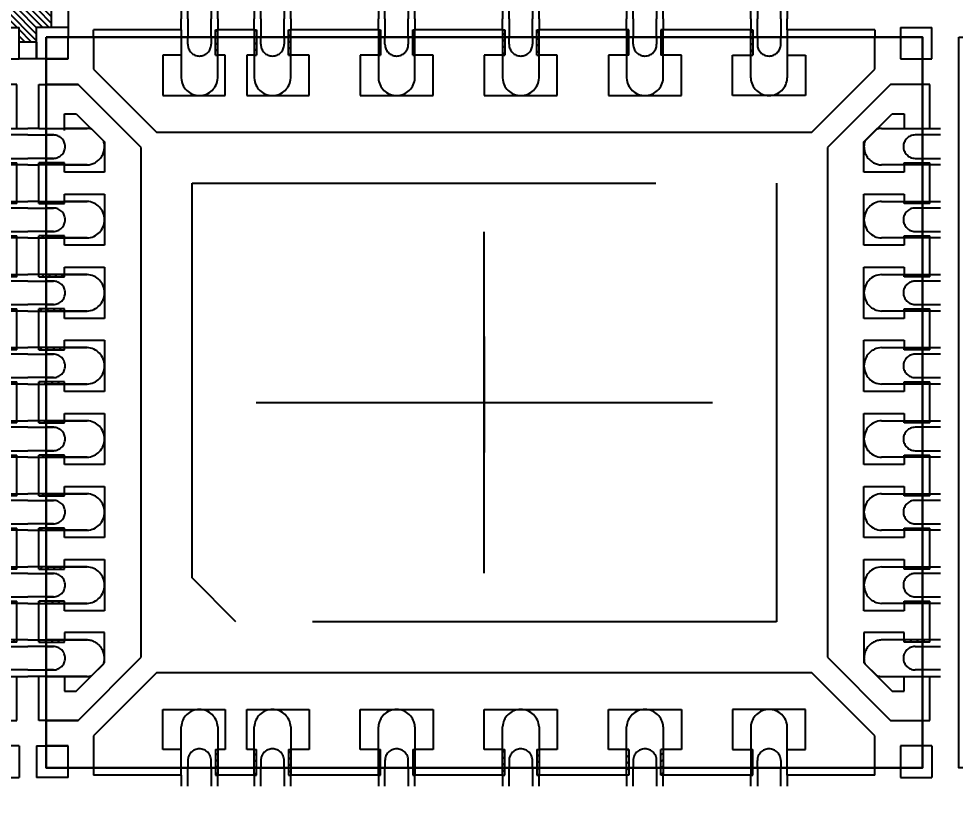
# Model space of a CAD drawing. Extents: x 0 to 864, y 0 to 559.
# Drawn here: x 169.91 to 182.73, y 404.89 to 415.51 of the extents above; entities that cross this region are included whole.
import ezdxf

# ---------------------------------------------------------------- set-up
doc = ezdxf.new("R2010")
doc.units = 0
doc.header["$LTSCALE"] = 12.7
doc.header["$MEASUREMENT"] = 0
doc.header["$PDMODE"] = 2
doc.linetypes.add('CENTER', pattern=[2, 1.25, -0.25, 0.25, -0.25])
doc.linetypes.add('HIDDEN', pattern=[0.375, 0.25, -0.125])
doc.layers.get('0').update_dxf_attribs({"linetype": 'CONTINUOUS'})
doc.layers.get('DEFPOINTS').update_dxf_attribs({"linetype": 'CONTINUOUS'})
for name, color, linetype in [('SH-01_CENTER', 2, 'CENTER'), ('SH-01_DIM', 4, 'CONTINUOUS'), ('SH-01_HATCH', 10, 'CONTINUOUS'), ('SH-01_HIDDEN', 6, 'HIDDEN'), ('SH-01_MISC', 5, 'CONTINUOUS'), ('SH-01_OBJECT', 7, 'CONTINUOUS')]:
    doc.layers.add(name, color=color, linetype=linetype)
doc.styles.get("Standard").update_dxf_attribs({"font": 'simplex.shx', "width": 0.82})
doc.dimstyles.get("Standard").update_dxf_attribs({"dimtxt": 0.18, "dimasz": 0.18, "dimexe": 0.18, "dimexo": 0.0625, "dimgap": 0.09, "dimtad": 0, "dimtih": 1, "dimtoh": 1, "dimdec": 4, "dimzin": 0, "dimdsep": 46, "dimtxsty": 'Standard', "dimcen": 0.09, "dimadec": 0, "dimazin": 0, "dimtfac": 1, "dimtdec": 4, "dimtofl": 0, "dimtmove": 0, "dimatfit": 3, "dimfxl": 1, "dimtolj": 1, "dimtzin": 0, "dimarcsym": 0})
pattern_1 = [(45, (43.277163, -6.919113), (-0.02209709, 0.02209709), [])]

# ---------------------------------------------------------------- blocks, each defined once
blk = doc.blocks.new('*D119')
at = {"layer": 'DEFPOINTS', "color": 0, "ltscale": 0.05, "transparency": 16777216}
for p in [(149.533, 465.062), (149.533, 440.584), (445.033, 347.264)]:
    blk.add_point(p, dxfattribs=at)
at = {"layer": 'SH-01_DIM', "ltscale": 0.05, "transparency": 16777216}
blk.add_line((149.533, 443.124), (149.533, 465.062), dxfattribs=at)
at = {"layer": 'SH-01_DIM', "ltscale": 0.05, "transparency": 16777216, "insert": (149.533, 470.047), "char_height": 1.524, "attachment_point": 5, "rotation": 90}
blk.add_mtext('\\A1; 147.7500', dxfattribs=at)
blk = doc.blocks.new('_Open30')
at = {"color": 0, "lineweight": -2}
for p, q in [((-1, 0.2679), (0, 0)), ((0, 0), (-1, -0.2679)), ((0, 0), (-1, 0))]:
    blk.add_line(p, q, dxfattribs=at)
blk = doc.blocks.new('*D120')
at = {"layer": 'DEFPOINTS', "color": 0, "ltscale": 0.05, "transparency": 16777216}
for p in [(139.538, 457.57), (145.033, 441.264), (445.033, 347.264)]:
    blk.add_point(p, dxfattribs=at)
at = {"layer": 'SH-01_DIM', "ltscale": 0.05, "transparency": 16777216}
for p, q in [((139.538, 451.22), (139.538, 457.57)), ((145.033, 447.614), (139.538, 451.22)), ((145.033, 443.804), (145.033, 447.614))]:
    blk.add_line(p, q, dxfattribs=at)
at = {"layer": 'SH-01_DIM', "ltscale": 0.05, "transparency": 16777216, "insert": (139.538, 467.942), "char_height": 1.524, "attachment_point": 5, "rotation": 90}
blk.add_mtext('\\A1; 150.000+/-0.0760', dxfattribs=at)
blk = doc.blocks.new('A$C548803C5')
at = {"layer": 'SH-01_CENTER', "ltscale": 0.05}
for p, q in [((1, 1.4514), (1, 0.5486)), ((0.5486, 1), (1.4514, 1))]:
    blk.add_line(p, q, dxfattribs=at)
at = {"layer": 'SH-01_MISC', "ltscale": 0.05}
blk.add_lwpolyline([(-2, 3.5), (4, 3.5), (4, -1.5), (-2, -1.5)], close=True, dxfattribs=at)
blk = doc.blocks.new('*D173')
at = {"layer": 'DEFPOINTS', "color": 0, "ltscale": 0.05, "transparency": 16777216}
for p in [(176.283, 453.199), (176.283, 420.764), (445.033, 347.264)]:
    blk.add_point(p, dxfattribs=at)
at = {"layer": 'SH-01_DIM', "ltscale": 0.05, "transparency": 16777216}
blk.add_line((176.283, 423.304), (176.283, 453.199), dxfattribs=at)
at = {"layer": 'SH-01_DIM', "ltscale": 0.05, "transparency": 16777216, "insert": (176.283, 458.184), "char_height": 1.524, "attachment_point": 5, "rotation": 90}
blk.add_mtext('\\A1; 134.3750', dxfattribs=at)
blk = doc.blocks.new('*D174')
at = {"layer": 'DEFPOINTS', "color": 0, "ltscale": 0.05, "transparency": 16777216}
for p in [(163.783, 453.199), (163.783, 420.764), (445.033, 347.264)]:
    blk.add_point(p, dxfattribs=at)
at = {"layer": 'SH-01_DIM', "ltscale": 0.05, "transparency": 16777216}
blk.add_line((163.783, 423.304), (163.783, 453.199), dxfattribs=at)
at = {"layer": 'SH-01_DIM', "ltscale": 0.05, "transparency": 16777216, "insert": (163.783, 458.184), "char_height": 1.524, "attachment_point": 5, "rotation": 90}
blk.add_mtext('\\A1; 140.6250', dxfattribs=at)
blk = doc.blocks.new('*D111')
at = {"layer": 'DEFPOINTS', "color": 0, "ltscale": 0.05, "transparency": 16777216}
for p in [(163.783, 420.764), (135.527, 406.764), (445.033, 347.264)]:
    blk.add_point(p, dxfattribs=at)
at = {"layer": 'SH-01_DIM', "ltscale": 0.05, "transparency": 16777216}
for p, q in [((148.227, 420.764), (141.877, 406.764)), ((161.243, 420.764), (148.227, 420.764)), ((141.877, 406.764), (135.527, 406.764))]:
    blk.add_line(p, q, dxfattribs=at)
at = {"layer": 'SH-01_DIM', "ltscale": 0.05, "transparency": 16777216, "insert": (131.018, 406.764), "char_height": 1.524, "attachment_point": 5}
blk.add_mtext('\\A1; 36.7500', dxfattribs=at)
blk = doc.blocks.new('*D112')
at = {"layer": 'DEFPOINTS', "color": 0, "ltscale": 0.05, "transparency": 16777216}
for p in [(163.783, 410.264), (135.527, 398.264), (445.033, 347.264)]:
    blk.add_point(p, dxfattribs=at)
at = {"layer": 'SH-01_DIM', "ltscale": 0.05, "transparency": 16777216}
for p, q in [((148.227, 410.264), (141.877, 398.264)), ((161.243, 410.264), (148.227, 410.264)), ((141.877, 398.264), (135.527, 398.264))]:
    blk.add_line(p, q, dxfattribs=at)
at = {"layer": 'SH-01_DIM', "ltscale": 0.05, "transparency": 16777216, "insert": (131.137, 398.264), "char_height": 1.524, "attachment_point": 5}
blk.add_mtext('\\A1; 31.5000', dxfattribs=at)
blk = doc.blocks.new('A$C18111F44')
at = {"layer": 'SH-01_HATCH', "ltscale": 0.05}
h = blk.add_hatch(dxfattribs=at)
h.set_pattern_fill('ANSI31', color=10, scale=0.25)
h.set_pattern_definition(pattern_1)
h.paths.add_polyline_path([(34.3, 4), (34.285, 4), (34.285, 4.175), (34.3, 4.175)])
h.paths.add_polyline_path([(34.8, 4), (34.785, 4), (34.785, 4.175), (34.8, 4.175)])
h.paths.add_polyline_path([(34.565, 4), (34.55, 4), (34.55, 4.175), (34.565, 4.175)])
h.paths.add_polyline_path([(35.415, 4), (35.4, 4), (35.4, 4.175), (35.415, 4.175)])
h.paths.add_polyline_path([(35.65, 4), (35.635, 4), (35.635, 4.175), (35.65, 4.175)])
h.paths.add_polyline_path([(36.5, 3.9999), (36.485, 3.9999), (36.485, 4.1749), (36.5, 4.1749)])
h.paths.add_polyline_path([(36.265, 3.9999), (36.25, 3.9999), (36.25, 4), (36.25, 4.1749), (36.265, 4.1749)])
h.paths.add_polyline_path([(37.35, 3.9999), (37.335, 3.9999), (37.335, 4.1749), (37.35, 4.1749)])
h.paths.add_polyline_path([(37.115, 3.9999), (37.1, 3.9999), (37.1, 4), (37.1, 4.1749), (37.115, 4.1749)])
h.paths.add_polyline_path([(37.965, 4), (37.95, 4), (37.95, 4.175), (37.965, 4.175)])
h = blk.add_hatch(dxfattribs=at)
h.set_pattern_fill('ANSI31', color=10, scale=0.25)
h.set_pattern_definition(pattern_1)
h.paths.add_polyline_path([(33.075, 0), (33.25, 0), (33.25, -0.015), (33.075, -0.015)])
h.paths.add_polyline_path([(33.075, 0.265), (33.25, 0.265), (33.25, 0.25), (33.075, 0.25)])
h.paths.add_polyline_path([(33.075, 0.5), (33.25, 0.5), (33.25, 0.485), (33.075, 0.485)])
h.paths.add_polyline_path([(33.075, 1), (33.25, 1), (33.25, 0.985), (33.075, 0.985)])
h.paths.add_polyline_path([(33.075, 0.765), (33.25, 0.765), (33.25, 0.75), (33.075, 0.75)])
h.paths.add_polyline_path([(33.075, 1.265), (33.25, 1.265), (33.25, 1.25), (33.075, 1.25)])
h.paths.add_polyline_path([(33.075, 1.5), (33.25, 1.5), (33.25, 1.485), (33.075, 1.485)])
h.paths.add_polyline_path([(33.075, 1.765), (33.25, 1.765), (33.25, 1.75), (33.075, 1.75)])
h.paths.add_polyline_path([(33.075, 2), (33.25, 2), (33.25, 1.985), (33.075, 1.985)])
h.paths.add_polyline_path([(33.075, 2.265), (33.25, 2.265), (33.25, 2.25), (33.075, 2.25)])
h.paths.add_polyline_path([(33.075, 2.5), (33.25, 2.5), (33.25, 2.485), (33.075, 2.485)])
h.paths.add_polyline_path([(33.075, 2.765), (33.25, 2.765), (33.25, 2.75), (33.075, 2.75)])
h.paths.add_polyline_path([(33.075, 3), (33.25, 3), (33.25, 2.985), (33.075, 2.985)])
h.paths.add_polyline_path([(33.075, 3.265), (33.25, 3.265), (33.25, 3.25), (33.075, 3.25)])
h = blk.add_hatch(dxfattribs=at)
h.set_pattern_fill('ANSI31', color=10, scale=0.25)
h.set_pattern_definition(pattern_1)
h.paths.add_polyline_path([(39.175, 0), (39, 0), (39, -0.015), (39.175, -0.015)])
h.paths.add_polyline_path([(39.175, 0.265), (39, 0.265), (39, 0.25), (39.175, 0.25)])
h.paths.add_polyline_path([(39.175, 0.5), (39, 0.5), (39, 0.485), (39.175, 0.485)])
h.paths.add_polyline_path([(39.175, 1), (39, 1), (39, 0.985), (39.175, 0.985)])
h.paths.add_polyline_path([(39.175, 0.765), (39, 0.765), (39, 0.75), (39.175, 0.75)])
h.paths.add_polyline_path([(39.175, 1.265), (39, 1.265), (39, 1.25), (39.175, 1.25)])
h.paths.add_polyline_path([(39.175, 1.5), (39, 1.5), (39, 1.485), (39.175, 1.485)])
h.paths.add_polyline_path([(39.175, 1.765), (39, 1.765), (39, 1.75), (39.175, 1.75)])
h.paths.add_polyline_path([(39.175, 2), (39, 2), (39, 1.985), (39.175, 1.985)])
h.paths.add_polyline_path([(39.175, 2.265), (39, 2.265), (39, 2.25), (39.175, 2.25)])
h.paths.add_polyline_path([(39.175, 2.5), (39, 2.5), (39, 2.485), (39.175, 2.485)])
h.paths.add_polyline_path([(39.175, 2.765), (39, 2.765), (39, 2.75), (39.175, 2.75)])
h.paths.add_polyline_path([(39.175, 3), (39, 3), (39, 2.985), (39.175, 2.985)])
h.paths.add_polyline_path([(39.175, 3.265), (39, 3.265), (39, 3.25), (39.175, 3.25)])
h = blk.add_hatch(dxfattribs=at)
h.set_pattern_fill('ANSI31', color=10, scale=0.25)
h.set_pattern_definition(pattern_1)
h.paths.add_polyline_path([(34.3, -0.75), (34.285, -0.75), (34.285, -0.925), (34.3, -0.925)])
h.paths.add_polyline_path([(34.8, -0.75), (34.785, -0.75), (34.785, -0.925), (34.8, -0.925)])
h.paths.add_polyline_path([(34.565, -0.75), (34.55, -0.75), (34.55, -0.925), (34.565, -0.925)])
h.paths.add_polyline_path([(35.415, -0.75), (35.4, -0.75), (35.4, -0.925), (35.415, -0.925)])
h.paths.add_polyline_path([(35.65, -0.75), (35.635, -0.75), (35.635, -0.925), (35.65, -0.925)])
h.paths.add_polyline_path([(36.5, -0.7499), (36.485, -0.7499), (36.485, -0.9249), (36.5, -0.9249)])
h.paths.add_polyline_path([(36.265, -0.7499), (36.25, -0.7499), (36.25, -0.75), (36.25, -0.9249), (36.265, -0.9249)])
h.paths.add_polyline_path([(37.35, -0.7499), (37.335, -0.7499), (37.335, -0.9249), (37.35, -0.9249)])
h.paths.add_polyline_path([(37.115, -0.7499), (37.1, -0.7499), (37.1, -0.75), (37.1, -0.9249), (37.115, -0.9249)])
h.paths.add_polyline_path([(37.965, -0.75), (37.95, -0.75), (37.95, -0.925), (37.965, -0.925)])
at = {"layer": 'SH-01_CENTER', "linetype": 'CENTER', "ltscale": 0.5}
for p, q in [((36.125, 0.4578), (36.125, 2.7922)), ((34.5625, 1.625), (37.6875, 1.625))]:
    blk.add_line(p, q, dxfattribs=at)
at = {"layer": 'SH-01_HIDDEN'}
for p, q in [((34.05, 4.175), (34.05, 4.25)), ((34.095, 4.25), (34.095, 4.125)), ((34.255, 4.125), (34.255, 4.25)), ((34.3, 4.25), (34.3, 4.175)), ((34.55, 4.175), (34.55, 4.25)), ((34.595, 4.25), (34.595, 4.125)), ((34.755, 4.125), (34.755, 4.25)), ((34.8, 4.25), (34.8, 4.175)), ((35.4, 4.175), (35.4, 4.25)), ((35.445, 4.25), (35.445, 4.125)), ((35.605, 4.125), (35.605, 4.25)), ((35.65, 4.25), (35.65, 4.175)), ((36.25, 4.175), (36.25, 4.25)), ((36.295, 4.25), (36.295, 4.125)), ((36.455, 4.125), (36.455, 4.25)), ((36.5, 4.25), (36.5, 4.175)), ((37.1, 4.175), (37.1, 4.25)), ((37.145, 4.25), (37.145, 4.125)), ((37.305, 4.125), (37.305, 4.25)), ((37.35, 4.25), (37.35, 4.175)), ((37.95, 4.25), (37.95, 4.175)), ((37.995, 4.125), (37.995, 4.25)), ((38.155, 4.25), (38.155, 4.125)), ((38.2, 4.175), (38.2, 4.25)), ((34.095, 4.075), (34.095, 4.125)), ((34.255, 4.125), (34.255, 4.075)), ((34.595, 4.075), (34.595, 4.125)), ((34.755, 4.125), (34.755, 4.075)), ((35.445, 4.075), (35.445, 4.125)), ((35.605, 4.125), (35.605, 4.075)), ((36.295, 4.075), (36.295, 4.125)), ((36.455, 4.125), (36.455, 4.075)), ((37.145, 4.075), (37.145, 4.125)), ((37.305, 4.125), (37.305, 4.075)), ((37.995, 4.125), (37.995, 4.075)), ((38.155, 4.075), (38.155, 4.125)), ((34.05, 4), (34.05, 3.845)), ((34.3, 3.845), (34.3, 4)), ((34.55, 4), (34.55, 3.845)), ((34.8, 3.845), (34.8, 4)), ((35.4, 4), (35.4, 3.845)), ((35.65, 3.845), (35.65, 4)), ((36.25, 4), (36.25, 3.845)), ((36.5, 3.845), (36.5, 4)), ((37.1, 4), (37.1, 3.845)), ((37.35, 3.845), (37.35, 4)), ((37.95, 3.845), (37.95, 4)), ((38.2, 4), (38.2, 3.845)), ((33.075, 3.5), (33, 3.5)), ((33.25, 3.5), (33.405, 3.5)), ((33.405, 3.5), (33.25, 3.5)), ((33.4375, 3.4943), (33.5192, 3.4126)), ((38.7308, 3.4126), (38.8125, 3.4943)), ((38.845, 3.5), (39, 3.5)), ((39.175, 3.5), (39.25, 3.5)), ((33, 3.455), (33.175, 3.455)), ((33.175, 3.455), (33.125, 3.455)), ((39.25, 3.455), (39.075, 3.455)), ((33.175, 3.295), (33, 3.295)), ((33.125, 3.295), (33.175, 3.295)), ((39.075, 3.295), (39.25, 3.295)), ((33, 3.25), (33.075, 3.25)), ((33.405, 3.25), (33.25, 3.25)), ((33.25, 3.25), (33.405, 3.25)), ((39, 3.25), (38.845, 3.25)), ((39.25, 3.25), (39.175, 3.25)), ((34.125, 0.425), (34.125, 3.125)), ((34.125, 3.125), (38.125, 3.125)), ((38.125, 3.125), (38.125, 0.125)), ((33.075, 3), (33, 3)), ((33, 2.955), (33.175, 2.955)), ((33.175, 2.955), (33.125, 2.955)), ((33.25, 3), (33.405, 3)), ((33.405, 3), (33.25, 3)), ((38.845, 3), (39, 3)), ((39.25, 2.955), (39.075, 2.955)), ((39.175, 3), (39.25, 3)), ((33.175, 2.795), (33, 2.795)), ((33.125, 2.795), (33.175, 2.795)), ((39.075, 2.795), (39.25, 2.795)), ((33, 2.75), (33.075, 2.75)), ((33.405, 2.75), (33.25, 2.75)), ((33.25, 2.75), (33.405, 2.75)), ((39, 2.75), (38.845, 2.75)), ((39.25, 2.75), (39.175, 2.75)), ((33.075, 2.5), (33, 2.5)), ((33, 2.455), (33.175, 2.455)), ((33.175, 2.455), (33.125, 2.455)), ((33.25, 2.5), (33.405, 2.5)), ((33.405, 2.5), (33.25, 2.5)), ((38.845, 2.5), (39, 2.5)), ((39.25, 2.455), (39.075, 2.455)), ((39.175, 2.5), (39.25, 2.5)), ((33.175, 2.295), (33, 2.295)), ((33, 2.25), (33.075, 2.25)), ((33.125, 2.295), (33.175, 2.295)), ((33.405, 2.25), (33.25, 2.25)), ((33.25, 2.25), (33.405, 2.25)), ((39, 2.25), (38.845, 2.25)), ((39.075, 2.295), (39.25, 2.295)), ((39.25, 2.25), (39.175, 2.25)), ((33.075, 2), (33, 2)), ((33.25, 2), (33.405, 2)), ((33.405, 2), (33.25, 2)), ((38.845, 2), (39, 2)), ((39.175, 2), (39.25, 2)), ((33, 1.955), (33.175, 1.955)), ((33.175, 1.955), (33.125, 1.955)), ((39.25, 1.955), (39.075, 1.955)), ((33.175, 1.795), (33, 1.795)), ((33, 1.75), (33.075, 1.75)), ((33.125, 1.795), (33.175, 1.795)), ((33.405, 1.75), (33.25, 1.75)), ((33.25, 1.75), (33.405, 1.75)), ((39, 1.75), (38.845, 1.75)), ((39.075, 1.795), (39.25, 1.795)), ((39.25, 1.75), (39.175, 1.75)), ((33.075, 1.5), (33, 1.5)), ((33.25, 1.5), (33.405, 1.5)), ((33.405, 1.5), (33.25, 1.5)), ((38.845, 1.5), (39, 1.5)), ((39.175, 1.5), (39.25, 1.5)), ((33, 1.455), (33.175, 1.455)), ((33.175, 1.455), (33.125, 1.455)), ((39.25, 1.455), (39.075, 1.455)), ((33.175, 1.295), (33, 1.295)), ((33.125, 1.295), (33.175, 1.295)), ((39.075, 1.295), (39.25, 1.295)), ((33, 1.25), (33.075, 1.25)), ((33.405, 1.25), (33.25, 1.25)), ((33.25, 1.25), (33.405, 1.25)), ((39, 1.25), (38.845, 1.25)), ((39.25, 1.25), (39.175, 1.25)), ((33.075, 1), (33, 1)), ((33.25, 1), (33.405, 1)), ((33.405, 1), (33.25, 1)), ((38.845, 1), (39, 1)), ((39.175, 1), (39.25, 1)), ((33, 0.955), (33.175, 0.955)), ((33.175, 0.955), (33.125, 0.955)), ((39.25, 0.955), (39.075, 0.955)), ((33.175, 0.795), (33, 0.795)), ((33.125, 0.795), (33.175, 0.795)), ((39.075, 0.795), (39.25, 0.795)), ((33, 0.75), (33.075, 0.75)), ((33.405, 0.75), (33.25, 0.75)), ((33.25, 0.75), (33.405, 0.75)), ((39, 0.75), (38.845, 0.75)), ((39.25, 0.75), (39.175, 0.75)), ((33.075, 0.5), (33, 0.5)), ((33, 0.455), (33.175, 0.455)), ((33.175, 0.455), (33.125, 0.455)), ((33.25, 0.5), (33.405, 0.5)), ((33.405, 0.5), (33.25, 0.5)), ((38.845, 0.5), (39, 0.5)), ((39.25, 0.455), (39.075, 0.455)), ((39.175, 0.5), (39.25, 0.5)), ((34.425, 0.125), (34.125, 0.425)), ((33.175, 0.295), (33, 0.295)), ((33.125, 0.295), (33.175, 0.295)), ((39.075, 0.295), (39.25, 0.295)), ((33, 0.25), (33.075, 0.25)), ((33.405, 0.25), (33.25, 0.25)), ((33.25, 0.25), (33.405, 0.25)), ((39, 0.25), (38.845, 0.25)), ((39.25, 0.25), (39.175, 0.25)), ((38.125, 0.125), (34.425, 0.125)), ((33, 0), (33.075, 0)), ((33.175, -0.045), (33, -0.045)), ((33.125, -0.045), (33.175, -0.045)), ((33.405, 0), (33.25, 0)), ((33.25, 0), (33.405, 0)), ((39, 0), (38.845, 0)), ((39.075, -0.045), (39.25, -0.045)), ((39.25, 0), (39.175, 0)), ((33.4375, -0.2443), (33.5192, -0.1626)), ((38.7308, -0.1626), (38.8125, -0.2443)), ((33, -0.205), (33.175, -0.205)), ((33.075, -0.25), (33, -0.25)), ((33.175, -0.205), (33.125, -0.205)), ((33.25, -0.25), (33.405, -0.25)), ((33.405, -0.25), (33.25, -0.25)), ((38.845, -0.25), (39, -0.25)), ((39.25, -0.205), (39.075, -0.205)), ((39.175, -0.25), (39.25, -0.25)), ((34.05, -0.75), (34.05, -0.595)), ((34.3, -0.595), (34.3, -0.75)), ((34.55, -0.75), (34.55, -0.595)), ((34.8, -0.595), (34.8, -0.75)), ((35.4, -0.75), (35.4, -0.595)), ((35.65, -0.595), (35.65, -0.75)), ((36.25, -0.75), (36.25, -0.595)), ((36.5, -0.595), (36.5, -0.75)), ((37.1, -0.75), (37.1, -0.595)), ((37.35, -0.595), (37.35, -0.75)), ((37.95, -0.595), (37.95, -0.75)), ((38.2, -0.75), (38.2, -0.595)), ((34.095, -0.825), (34.095, -0.875)), ((34.255, -0.875), (34.255, -0.825)), ((34.595, -0.825), (34.595, -0.875)), ((34.755, -0.875), (34.755, -0.825)), ((35.445, -0.825), (35.445, -0.875)), ((35.605, -0.875), (35.605, -0.825)), ((36.295, -0.825), (36.295, -0.875)), ((36.455, -0.875), (36.455, -0.825)), ((37.145, -0.825), (37.145, -0.875)), ((37.305, -0.875), (37.305, -0.825)), ((37.995, -0.875), (37.995, -0.825)), ((38.155, -0.825), (38.155, -0.875)), ((34.095, -1), (34.095, -0.875)), ((34.255, -0.875), (34.255, -1)), ((34.595, -1), (34.595, -0.875)), ((34.755, -0.875), (34.755, -1)), ((35.445, -1), (35.445, -0.875)), ((35.605, -0.875), (35.605, -1)), ((36.295, -1), (36.295, -0.875)), ((36.455, -0.875), (36.455, -1)), ((37.145, -1), (37.145, -0.875)), ((37.305, -0.875), (37.305, -1)), ((37.995, -0.875), (37.995, -1)), ((38.155, -1), (38.155, -0.875)), ((34.05, -0.925), (34.05, -1)), ((34.3, -1), (34.3, -0.925)), ((34.55, -0.925), (34.55, -1)), ((34.8, -1), (34.8, -0.925)), ((35.4, -0.925), (35.4, -1)), ((35.65, -1), (35.65, -0.925)), ((36.25, -0.9249), (36.25, -1)), ((36.5, -1), (36.5, -0.9249)), ((37.1, -0.9249), (37.1, -1)), ((37.35, -1), (37.35, -0.9249)), ((37.95, -1), (37.95, -0.925)), ((38.2, -0.925), (38.2, -1))]:
    blk.add_line(p, q, dxfattribs=at)
for centre, radius, start, end in [((34.175, 4.075), 0.08, 180, 0), ((34.675, 4.075), 0.08, 180, 0), ((35.525, 4.075), 0.08, 180, 0), ((36.375, 4.075), 0.08, 180, 0), ((37.225, 4.075), 0.08, 180, 0), ((38.075, 4.075), 0.08, 180, 0), ((34.175, 3.8501), 0.1251, 182.33828, 357.66172), ((34.675, 3.8501), 0.1251, 182.33828, 357.66172), ((35.525, 3.8501), 0.1251, 182.33828, 357.66172), ((36.375, 3.8501), 0.1251, 182.33828, 357.66172), ((37.225, 3.8501), 0.1251, 182.33828, 357.66172), ((38.075, 3.8501), 0.1251, 182.33828, 357.66172), ((33.4, 3.3756), 0.1245, 72.47153, 87.68368), ((38.85, 3.3756), 0.1245, 92.30964, 107.52916), ((33.175, 3.375), 0.08, 270, 90), ((33.3999, 3.375), 0.1251, 272.3376, 17.48275), ((38.8501, 3.375), 0.1251, 162.51941, 267.66496), ((39.075, 3.375), 0.08, 90, 270), ((33.175, 2.875), 0.08, 270, 90), ((33.3999, 2.875), 0.1251, 272.33828, 87.66172), ((38.8501, 2.875), 0.1251, 92.33828, 267.66172), ((39.075, 2.875), 0.08, 90, 270), ((33.175, 2.375), 0.08, 270, 90), ((33.3999, 2.375), 0.1251, 272.33828, 87.66172), ((38.8501, 2.375), 0.1251, 92.33828, 267.66172), ((39.075, 2.375), 0.08, 90, 270), ((33.3999, 1.875), 0.1251, 272.33828, 87.66172), ((38.8501, 1.875), 0.1251, 92.33828, 267.66172), ((33.175, 1.875), 0.08, 270, 90), ((39.075, 1.875), 0.08, 90, 270), ((33.3999, 1.375), 0.1251, 272.33828, 87.66172), ((38.8501, 1.375), 0.1251, 92.33828, 267.66172), ((33.175, 1.375), 0.08, 270, 90), ((39.075, 1.375), 0.08, 90, 270), ((33.3999, 0.875), 0.1251, 272.33828, 87.66172), ((38.8501, 0.875), 0.1251, 92.33828, 267.66172), ((33.175, 0.875), 0.08, 270, 90), ((39.075, 0.875), 0.08, 90, 270), ((33.175, 0.375), 0.08, 270, 90), ((33.3999, 0.375), 0.1251, 272.33828, 87.66172), ((38.8501, 0.375), 0.1251, 92.33828, 267.66172), ((39.075, 0.375), 0.08, 90, 270), ((33.175, -0.125), 0.08, 270, 90), ((33.3999, -0.125), 0.1251, 342.51725, 87.6624), ((38.8501, -0.125), 0.1251, 92.33504, 197.48059), ((39.075, -0.125), 0.08, 90, 270), ((33.4, -0.1256), 0.1245, 272.31632, 287.52847), ((38.85, -0.1256), 0.1245, 252.47084, 267.69036), ((34.175, -0.6001), 0.1251, 2.33828, 177.66172), ((34.675, -0.6001), 0.1251, 2.33828, 177.66172), ((35.525, -0.6001), 0.1251, 2.33828, 177.66172), ((36.375, -0.6001), 0.1251, 2.33828, 177.66172), ((37.225, -0.6001), 0.1251, 2.33828, 177.66172), ((38.075, -0.6001), 0.1251, 2.33828, 177.66172), ((34.175, -0.825), 0.08, 0, 180), ((34.675, -0.825), 0.08, 0, 180), ((35.525, -0.825), 0.08, 0, 180), ((36.375, -0.825), 0.08, 0, 180), ((37.225, -0.825), 0.08, 0, 180), ((38.075, -0.825), 0.08, 0, 180)]:
    blk.add_arc(centre, radius, start, end, dxfattribs=at)
at = {"layer": 'SH-01_MISC'}
for p, q in [((39.125, 4.125), (33.125, 4.125)), ((33.125, 4.125), (33.125, -0.875)), ((39.125, -0.875), (39.125, 4.125)), ((33.125, -0.875), (39.125, -0.875))]:
    blk.add_line(p, q, dxfattribs=at)
at = {"layer": 'SH-01_OBJECT'}
for p, q in [((33.06, 3.975), (33.06, 4.19)), ((33.275, 4.19), (33.06, 4.19)), ((33.275, 4.19), (33.275, 4.175)), ((33.275, 4.175), (33.275, 4.125)), ((33.45, 4.125), (33.45, 4.175)), ((34.05, 4.175), (33.45, 4.175)), ((34.05, 4.175), (34.05, 4)), ((34.285, 4), (34.285, 4.175)), ((34.3, 4), (34.3, 4.175)), ((34.55, 4.175), (34.3, 4.175)), ((34.55, 4.175), (34.55, 4)), ((34.565, 4.175), (34.565, 4)), ((34.785, 4), (34.785, 4.175)), ((34.8, 4), (34.8, 4.175)), ((35.4, 4.175), (34.8, 4.175)), ((35.4, 4.175), (35.4, 4)), ((35.415, 4.175), (35.415, 4)), ((35.635, 4), (35.635, 4.175)), ((35.65, 4), (35.65, 4.175)), ((36.25, 4.175), (35.65, 4.175)), ((36.25, 4.175), (36.25, 4)), ((36.265, 4.1749), (36.265, 3.9999)), ((36.485, 3.9999), (36.485, 4.1749)), ((36.5, 4), (36.5, 4.175)), ((37.1, 4.175), (36.5, 4.175)), ((37.1, 4.175), (37.1, 4)), ((37.115, 3.9999), (37.115, 4.1749)), ((37.335, 4.1749), (37.335, 3.9999)), ((37.35, 4), (37.35, 4.175)), ((37.95, 4.175), (37.35, 4.175)), ((37.95, 4), (37.95, 4.175)), ((37.965, 4.175), (37.965, 4)), ((38.2, 4.175), (38.2, 4)), ((38.8, 4.175), (38.2, 4.175)), ((38.8, 4.175), (38.8, 4.125)), ((38.975, 4.19), (38.975, 3.975)), ((38.975, 4.19), (39.19, 4.19)), ((39.19, 3.975), (39.19, 4.19)), ((33.275, 3.975), (33.275, 4.125)), ((33.45, 4.125), (33.45, 3.9061)), ((34.05, 4.125), (34.05, 4)), ((34.3, 4), (34.3, 4.125)), ((34.55, 4.125), (34.55, 4)), ((34.8, 4), (34.8, 4.125)), ((35.4, 4.125), (35.4, 4)), ((35.65, 4), (35.65, 4.125)), ((36.25, 4.125), (36.25, 4)), ((36.5, 4), (36.5, 4.125)), ((37.1, 4.125), (37.1, 4)), ((37.35, 4), (37.35, 4.125)), ((38.2, 4.125), (38.2, 4)), ((38.8, 3.9061), (38.8, 4.125)), ((34.05, 4), (33.925, 4)), ((33.925, 4), (33.925, 3.725)), ((34.35, 4), (34.3, 4)), ((34.35, 3.725), (34.35, 4)), ((34.55, 4), (34.5, 4)), ((34.5, 4), (34.5, 3.725)), ((34.925, 4), (34.8, 4)), ((34.925, 3.725), (34.925, 4)), ((35.4, 4), (35.275, 4)), ((35.275, 4), (35.275, 3.725)), ((35.775, 4), (35.65, 4)), ((35.775, 3.725), (35.775, 4)), ((36.25, 4), (36.125, 4)), ((36.125, 4), (36.125, 3.725)), ((36.625, 4), (36.5, 4)), ((36.625, 3.725), (36.625, 4)), ((37.1, 4), (36.975, 4)), ((36.975, 4), (36.975, 3.725)), ((37.475, 4), (37.35, 4)), ((37.475, 3.725), (37.475, 4)), ((37.825, 4), (37.95, 4)), ((37.825, 3.725), (37.825, 4)), ((38.2, 4), (38.325, 4)), ((38.325, 4), (38.325, 3.725)), ((33.275, 3.975), (33.06, 3.975)), ((33.125, 3.975), (33.275, 3.975)), ((38.975, 3.975), (39.19, 3.975)), ((33.45, 3.9061), (33.8811, 3.475)), ((38.3689, 3.475), (38.8, 3.9061)), ((33.075, 3.8), (33.3439, 3.8)), ((33.075, 3.5), (33.075, 3.8)), ((33.3439, 3.8), (33.125, 3.8)), ((33.775, 3.3689), (33.3439, 3.8)), ((38.9061, 3.8), (38.475, 3.3689)), ((39.175, 3.8), (38.9061, 3.8)), ((39.175, 3.5), (39.175, 3.8)), ((33.925, 3.725), (34.35, 3.725)), ((34.5, 3.725), (34.925, 3.725)), ((35.275, 3.725), (35.775, 3.725)), ((36.125, 3.725), (36.625, 3.725)), ((36.975, 3.725), (37.475, 3.725)), ((38.325, 3.725), (37.825, 3.725)), ((33.25, 3.5), (33.25, 3.6)), ((33.25, 3.6), (33.3318, 3.6)), ((33.3318, 3.6), (33.525, 3.4068)), ((38.725, 3.4068), (38.9182, 3.6)), ((38.9182, 3.6), (39, 3.6)), ((39, 3.6), (39, 3.5)), ((33.075, 3.5), (33.25, 3.5)), ((33.8811, 3.475), (38.3689, 3.475)), ((39, 3.5), (39.175, 3.5)), ((33.525, 3.4068), (33.525, 3.2)), ((38.725, 3.2), (38.725, 3.4068)), ((33.775, -0.1189), (33.775, 3.3689)), ((38.475, 3.3689), (38.475, -0.1189)), ((33.25, 3.265), (33.075, 3.265)), ((33.25, 3.25), (33.075, 3.25)), ((33.075, 3), (33.075, 3.25)), ((33.25, 3.2), (33.25, 3.25)), ((39, 3.265), (39.175, 3.265)), ((39.175, 3.25), (39, 3.25)), ((39, 3.25), (39, 3.2)), ((39.175, 3), (39.175, 3.25)), ((33.525, 3.2), (33.25, 3.2)), ((39, 3.2), (38.725, 3.2)), ((33.25, 3), (33.25, 3.05)), ((33.25, 3.05), (33.525, 3.05)), ((33.525, 3.05), (33.525, 2.7)), ((38.725, 3.05), (39, 3.05)), ((38.725, 2.7), (38.725, 3.05)), ((39, 3.05), (39, 3)), ((33.075, 3), (33.25, 3)), ((33.075, 2.985), (33.25, 2.985)), ((39, 3), (39.175, 3)), ((39.175, 2.985), (39, 2.985)), ((33.25, 2.765), (33.075, 2.765)), ((39, 2.765), (39.175, 2.765)), ((33.075, 2.75), (33.25, 2.75)), ((33.075, 2.5), (33.075, 2.75)), ((33.25, 2.75), (33.125, 2.75)), ((33.25, 2.7), (33.25, 2.75)), ((33.525, 2.7), (33.25, 2.7)), ((39, 2.7), (38.725, 2.7)), ((39.175, 2.75), (39, 2.75)), ((39, 2.75), (39, 2.7)), ((39.175, 2.5), (39.175, 2.75)), ((33.25, 2.5), (33.25, 2.55)), ((33.25, 2.55), (33.525, 2.55)), ((33.525, 2.55), (33.525, 2.2)), ((38.725, 2.55), (39, 2.55)), ((38.725, 2.2), (38.725, 2.55)), ((39, 2.55), (39, 2.5)), ((33.25, 2.5), (33.075, 2.5)), ((33.075, 2.485), (33.25, 2.485)), ((33.125, 2.5), (33.25, 2.5)), ((39, 2.5), (39.175, 2.5)), ((39.175, 2.485), (39, 2.485)), ((33.25, 2.265), (33.075, 2.265)), ((33.075, 2.25), (33.25, 2.25)), ((33.075, 2), (33.075, 2.25)), ((33.25, 2.25), (33.125, 2.25)), ((33.25, 2.2), (33.25, 2.25)), ((39, 2.265), (39.175, 2.265)), ((39.175, 2.25), (39, 2.25)), ((39, 2.25), (39, 2.2)), ((39.175, 2), (39.175, 2.25)), ((33.525, 2.2), (33.25, 2.2)), ((39, 2.2), (38.725, 2.2)), ((33.25, 2), (33.075, 2)), ((33.125, 2), (33.25, 2)), ((33.25, 2), (33.25, 2.05)), ((33.25, 2.05), (33.525, 2.05)), ((33.525, 2.05), (33.525, 1.7)), ((38.725, 2.05), (39, 2.05)), ((38.725, 1.7), (38.725, 2.05)), ((39, 2.05), (39, 2)), ((39, 2), (39.175, 2)), ((33.075, 1.985), (33.25, 1.985)), ((39.175, 1.985), (39, 1.985)), ((33.25, 1.765), (33.075, 1.765)), ((33.075, 1.75), (33.25, 1.75)), ((33.075, 1.5), (33.075, 1.75)), ((33.25, 1.75), (33.125, 1.75)), ((33.25, 1.7), (33.25, 1.75)), ((39, 1.765), (39.175, 1.765)), ((39.175, 1.75), (39, 1.75)), ((39, 1.75), (39, 1.7)), ((39.175, 1.5), (39.175, 1.75)), ((33.525, 1.7), (33.25, 1.7)), ((39, 1.7), (38.725, 1.7)), ((33.25, 1.5), (33.25, 1.55)), ((33.25, 1.55), (33.525, 1.55)), ((33.525, 1.55), (33.525, 1.2)), ((38.725, 1.55), (39, 1.55)), ((38.725, 1.2), (38.725, 1.55)), ((39, 1.55), (39, 1.5)), ((33.25, 1.5), (33.075, 1.5)), ((33.075, 1.485), (33.25, 1.485)), ((33.125, 1.5), (33.25, 1.5)), ((39, 1.5), (39.175, 1.5)), ((39.175, 1.485), (39, 1.485)), ((33.25, 1.265), (33.075, 1.265)), ((33.075, 1.25), (33.25, 1.25)), ((33.075, 1), (33.075, 1.25)), ((33.25, 1.25), (33.125, 1.25)), ((33.25, 1.2), (33.25, 1.25)), ((39, 1.265), (39.175, 1.265)), ((39.175, 1.25), (39, 1.25)), ((39, 1.25), (39, 1.2)), ((39.175, 1), (39.175, 1.25)), ((33.525, 1.2), (33.25, 1.2)), ((39, 1.2), (38.725, 1.2)), ((33.25, 1), (33.25, 1.05)), ((33.25, 1.05), (33.525, 1.05)), ((33.525, 1.05), (33.525, 0.7)), ((38.725, 1.05), (39, 1.05)), ((38.725, 0.7), (38.725, 1.05)), ((39, 1.05), (39, 1)), ((33.25, 1), (33.075, 1)), ((33.075, 0.985), (33.25, 0.985)), ((33.125, 1), (33.25, 1)), ((39, 1), (39.175, 1)), ((39.175, 0.985), (39, 0.985)), ((33.25, 0.765), (33.075, 0.765)), ((33.075, 0.75), (33.25, 0.75)), ((33.075, 0.5), (33.075, 0.75)), ((33.25, 0.75), (33.125, 0.75)), ((33.25, 0.7), (33.25, 0.75)), ((39, 0.765), (39.175, 0.765)), ((39.175, 0.75), (39, 0.75)), ((39, 0.75), (39, 0.7)), ((39.175, 0.5), (39.175, 0.75)), ((33.525, 0.7), (33.25, 0.7)), ((39, 0.7), (38.725, 0.7)), ((33.25, 0.5), (33.25, 0.55)), ((33.25, 0.55), (33.525, 0.55)), ((33.525, 0.55), (33.525, 0.2)), ((38.725, 0.55), (39, 0.55)), ((38.725, 0.2), (38.725, 0.55)), ((39, 0.55), (39, 0.5)), ((33.25, 0.5), (33.075, 0.5)), ((33.075, 0.485), (33.25, 0.485)), ((33.125, 0.5), (33.25, 0.5)), ((39, 0.5), (39.175, 0.5)), ((39.175, 0.485), (39, 0.485)), ((33.25, 0.265), (33.075, 0.265)), ((39, 0.265), (39.175, 0.265)), ((33.075, 0.25), (33.25, 0.25)), ((33.075, 0), (33.075, 0.25)), ((33.25, 0.25), (33.125, 0.25)), ((33.25, 0.2), (33.25, 0.25)), ((33.525, 0.2), (33.25, 0.2)), ((39, 0.2), (38.725, 0.2)), ((39.175, 0.25), (39, 0.25)), ((39, 0.25), (39, 0.2)), ((39.175, 0), (39.175, 0.25)), ((33.525, 0.05), (33.25, 0.05)), ((33.25, 0.05), (33.25, 0)), ((33.525, -0.1568), (33.525, 0.05)), ((39, 0.05), (38.725, 0.05)), ((38.725, 0.05), (38.725, -0.1568)), ((39, 0), (39, 0.05)), ((33.075, 0), (33.25, 0)), ((33.075, -0.015), (33.25, -0.015)), ((33.25, 0), (33.125, 0)), ((39.175, 0), (39, 0)), ((39.175, -0.015), (39, -0.015)), ((33.3439, -0.55), (33.775, -0.1189)), ((38.475, -0.1189), (38.9061, -0.55)), ((33.3318, -0.35), (33.525, -0.1568)), ((38.725, -0.1568), (38.9182, -0.35)), ((33.25, -0.25), (33.075, -0.25)), ((33.075, -0.55), (33.075, -0.25)), ((33.125, -0.25), (33.25, -0.25)), ((33.25, -0.25), (33.25, -0.35)), ((33.8811, -0.225), (33.45, -0.6561)), ((38.3689, -0.225), (33.8811, -0.225)), ((38.8, -0.6561), (38.3689, -0.225)), ((39, -0.35), (39, -0.25)), ((39, -0.25), (39.175, -0.25)), ((39.175, -0.55), (39.175, -0.25)), ((33.25, -0.35), (33.3318, -0.35)), ((38.9182, -0.35), (39, -0.35)), ((33.925, -0.75), (33.925, -0.475)), ((33.925, -0.475), (34.35, -0.475)), ((34.35, -0.475), (34.35, -0.75)), ((34.5, -0.75), (34.5, -0.475)), ((34.5, -0.475), (34.925, -0.475)), ((34.925, -0.475), (34.925, -0.75)), ((35.275, -0.75), (35.275, -0.475)), ((35.275, -0.475), (35.775, -0.475)), ((35.775, -0.475), (35.775, -0.75)), ((36.125, -0.75), (36.125, -0.475)), ((36.125, -0.475), (36.625, -0.475)), ((36.625, -0.475), (36.625, -0.75)), ((36.975, -0.75), (36.975, -0.475)), ((36.975, -0.475), (37.475, -0.475)), ((37.475, -0.475), (37.475, -0.75)), ((38.325, -0.475), (37.825, -0.475)), ((37.825, -0.475), (37.825, -0.75)), ((38.325, -0.75), (38.325, -0.475)), ((33.3439, -0.55), (33.075, -0.55)), ((33.125, -0.55), (33.3439, -0.55)), ((38.9061, -0.55), (39.175, -0.55)), ((33.45, -0.6561), (33.45, -0.875)), ((38.8, -0.875), (38.8, -0.6561)), ((33.06, -0.725), (33.275, -0.725)), ((33.06, -0.725), (33.06, -0.94)), ((33.275, -0.725), (33.125, -0.725)), ((33.275, -0.875), (33.275, -0.725)), ((34.05, -0.75), (33.925, -0.75)), ((34.05, -0.925), (34.05, -0.75)), ((34.285, -0.75), (34.285, -0.925)), ((34.35, -0.75), (34.3, -0.75)), ((34.3, -0.75), (34.3, -0.925)), ((34.55, -0.75), (34.5, -0.75)), ((34.55, -0.925), (34.55, -0.75)), ((34.565, -0.925), (34.565, -0.75)), ((34.785, -0.75), (34.785, -0.925)), ((34.925, -0.75), (34.8, -0.75)), ((34.8, -0.75), (34.8, -0.925)), ((35.4, -0.75), (35.275, -0.75)), ((35.4, -0.925), (35.4, -0.75)), ((35.415, -0.925), (35.415, -0.75)), ((35.635, -0.75), (35.635, -0.925)), ((35.775, -0.75), (35.65, -0.75)), ((35.65, -0.75), (35.65, -0.925)), ((36.25, -0.75), (36.125, -0.75)), ((36.25, -0.925), (36.25, -0.75)), ((36.265, -0.9249), (36.265, -0.7499)), ((36.485, -0.7499), (36.485, -0.9249)), ((36.625, -0.75), (36.5, -0.75)), ((36.5, -0.75), (36.5, -0.925)), ((37.1, -0.75), (36.975, -0.75)), ((37.1, -0.925), (37.1, -0.75)), ((37.115, -0.7499), (37.115, -0.9249)), ((37.335, -0.9249), (37.335, -0.7499)), ((37.475, -0.75), (37.35, -0.75)), ((37.35, -0.75), (37.35, -0.925)), ((37.825, -0.75), (37.95, -0.75)), ((37.95, -0.75), (37.95, -0.925)), ((37.965, -0.925), (37.965, -0.75)), ((38.2, -0.925), (38.2, -0.75)), ((38.2, -0.75), (38.325, -0.75)), ((39.19, -0.725), (38.975, -0.725)), ((38.975, -0.725), (38.975, -0.94)), ((39.19, -0.725), (39.19, -0.94)), ((33.275, -0.925), (33.275, -0.875)), ((33.45, -0.875), (33.45, -0.925)), ((38.8, -0.925), (38.8, -0.875)), ((33.275, -0.94), (33.06, -0.94)), ((33.275, -0.94), (33.275, -0.925)), ((34.05, -0.925), (33.45, -0.925)), ((34.55, -0.925), (34.3, -0.925)), ((35.4, -0.925), (34.8, -0.925)), ((36.25, -0.925), (35.65, -0.925)), ((37.1, -0.925), (36.5, -0.925)), ((37.95, -0.925), (37.35, -0.925)), ((38.8, -0.925), (38.2, -0.925)), ((38.975, -0.94), (39.19, -0.94))]:
    blk.add_line(p, q, dxfattribs=at)
at = {"layer": 'SH-01_OBJECT', "ltscale": 0.05}
for p, q in [((34.285, 4.175), (34.3, 4.175)), ((34.55, 4.175), (34.565, 4.175)), ((34.785, 4.175), (34.8, 4.175)), ((35.4, 4.175), (35.415, 4.175)), ((35.635, 4.175), (35.65, 4.175)), ((36.25, 4.1749), (36.265, 4.1749)), ((36.485, 4.1749), (36.5, 4.1749)), ((37.115, 4.1749), (37.1, 4.1749)), ((37.35, 4.1749), (37.335, 4.1749)), ((37.95, 4.175), (37.965, 4.175)), ((34.285, 4), (34.3, 4)), ((34.55, 4), (34.565, 4)), ((34.785, 4), (34.8, 4)), ((35.4, 4), (35.415, 4)), ((35.635, 4), (35.65, 4)), ((36.25, 3.9999), (36.265, 3.9999)), ((36.485, 3.9999), (36.5, 3.9999)), ((37.115, 3.9999), (37.1, 3.9999)), ((37.35, 3.9999), (37.335, 3.9999)), ((37.95, 4), (37.965, 4)), ((33.25, 3.485), (33.25, 3.5)), ((33.075, 3.25), (33.075, 3.265)), ((33.25, 3.25), (33.25, 3.265)), ((39, 3.25), (39, 3.265)), ((39.175, 3.25), (39.175, 3.265)), ((33.075, 2.985), (33.075, 3)), ((33.25, 2.985), (33.25, 3)), ((39, 2.985), (39, 3)), ((39.175, 2.985), (39.175, 3)), ((33.075, 2.75), (33.075, 2.765)), ((33.25, 2.75), (33.25, 2.765)), ((39, 2.75), (39, 2.765)), ((39.175, 2.75), (39.175, 2.765)), ((33.075, 2.485), (33.075, 2.5)), ((33.25, 2.485), (33.25, 2.5)), ((39, 2.485), (39, 2.5)), ((39.175, 2.485), (39.175, 2.5)), ((33.075, 2.25), (33.075, 2.265)), ((33.25, 2.25), (33.25, 2.265)), ((39, 2.25), (39, 2.265)), ((39.175, 2.25), (39.175, 2.265)), ((33.075, 1.985), (33.075, 2)), ((33.25, 1.985), (33.25, 2)), ((39, 1.985), (39, 2)), ((39.175, 1.985), (39.175, 2)), ((33.075, 1.75), (33.075, 1.765)), ((33.25, 1.75), (33.25, 1.765)), ((39, 1.75), (39, 1.765)), ((39.175, 1.75), (39.175, 1.765)), ((33.075, 1.485), (33.075, 1.5)), ((33.25, 1.485), (33.25, 1.5)), ((39, 1.485), (39, 1.5)), ((39.175, 1.485), (39.175, 1.5)), ((33.075, 1.25), (33.075, 1.265)), ((33.25, 1.25), (33.25, 1.265)), ((39, 1.25), (39, 1.265)), ((39.175, 1.25), (39.175, 1.265)), ((33.075, 0.985), (33.075, 1)), ((33.25, 0.985), (33.25, 1)), ((39, 0.985), (39, 1)), ((39.175, 0.985), (39.175, 1)), ((33.075, 0.75), (33.075, 0.765)), ((33.25, 0.75), (33.25, 0.765)), ((39, 0.75), (39, 0.765)), ((39.175, 0.75), (39.175, 0.765)), ((33.075, 0.485), (33.075, 0.5)), ((33.25, 0.485), (33.25, 0.5)), ((39, 0.485), (39, 0.5)), ((39.175, 0.485), (39.175, 0.5)), ((33.075, 0.25), (33.075, 0.265)), ((33.25, 0.25), (33.25, 0.265)), ((39, 0.25), (39, 0.265)), ((39.175, 0.25), (39.175, 0.265)), ((33.075, -0.015), (33.075, 0)), ((33.25, -0.015), (33.25, 0)), ((39, -0.015), (39, 0)), ((39.175, -0.015), (39.175, 0)), ((34.285, -0.75), (34.3, -0.75)), ((34.55, -0.75), (34.565, -0.75)), ((34.785, -0.75), (34.8, -0.75)), ((35.4, -0.75), (35.415, -0.75)), ((35.635, -0.75), (35.65, -0.75)), ((36.25, -0.7499), (36.265, -0.7499)), ((36.485, -0.7499), (36.5, -0.7499)), ((37.115, -0.7499), (37.1, -0.7499)), ((37.35, -0.7499), (37.335, -0.7499)), ((37.95, -0.75), (37.965, -0.75)), ((34.285, -0.925), (34.3, -0.925)), ((34.55, -0.925), (34.565, -0.925)), ((34.785, -0.925), (34.8, -0.925)), ((35.4, -0.925), (35.415, -0.925)), ((35.635, -0.925), (35.65, -0.925)), ((36.25, -0.9249), (36.265, -0.9249)), ((36.485, -0.9249), (36.5, -0.9249)), ((37.115, -0.9249), (37.1, -0.9249)), ((37.35, -0.9249), (37.335, -0.9249)), ((37.95, -0.925), (37.965, -0.925))]:
    blk.add_line(p, q, dxfattribs=at)
blk = doc.blocks.new('A$C1C491FD5')
at = {"layer": 'SH-01_HATCH', "ltscale": 0.05}
h = blk.add_hatch(dxfattribs=at)
h.set_pattern_fill('ANSI31', color=10, scale=0.25)
h.set_pattern_definition([(45, (-0.27461, 0.535512), (-0.0220971, 0.0220971), [])])
h.paths.add_polyline_path([(-0.5342, 1.186), (-0.6542, 1.186), (-0.6542, 1.086), (-0.7542, 1.086), (-0.7542, 0.966), (-0.6542, 0.966), (-0.6542, 0.866), (-0.5342, 0.866), (-0.5342, 0.966), (-0.4342, 0.966), (-0.4342, 1.086), (-0.5342, 1.086)])
at = {"layer": 'SH-01_HIDDEN'}
for p, q in [((-0.6542, 1.301), (-0.6542, 1.186)), ((-0.5342, 1.301), (-0.6542, 1.301)), ((-0.5342, 1.186), (-0.5342, 1.301)), ((-0.3192, 1.086), (-0.4342, 1.086)), ((-0.3192, 0.966), (-0.3192, 1.086)), ((-0.8692, 0.966), (-0.7542, 0.966)), ((-0.4342, 0.966), (-0.3192, 0.966)), ((-0.6542, 0.866), (-0.6542, 0.751)), ((-0.5342, 0.751), (-0.5342, 0.866)), ((-0.6542, 0.751), (-0.5342, 0.751))]:
    blk.add_line(p, q, dxfattribs=at)
at = {"layer": 'SH-01_HIDDEN', "ltscale": 0.05}
for q in [(-0.7542, 1.086), (-0.8692, 0.966)]:
    blk.add_line((-0.8692, 1.086), q, dxfattribs=at)
at = {"layer": 'SH-01_OBJECT'}
for p, q in [((-0.5342, 1.186), (-0.6542, 1.186)), ((-0.5342, 1.186), (-0.5342, 1.086)), ((-0.7542, 1.086), (-0.6542, 1.086)), ((-0.7542, 1.086), (-0.7542, 0.966)), ((-0.4342, 1.086), (-0.5342, 1.086)), ((-0.5342, 1.086), (-0.5342, 1.086)), ((-0.4342, 0.966), (-0.4342, 1.086)), ((-0.7542, 0.966), (-0.6542, 0.966)), ((-0.6542, 0.866), (-0.6542, 0.966)), ((-0.4342, 0.966), (-0.5342, 0.966)), ((-0.5342, 0.866), (-0.5342, 0.966)), ((-0.6542, 0.866), (-0.5342, 0.866))]:
    blk.add_line(p, q, dxfattribs=at)
at = {"layer": 'SH-01_OBJECT', "ltscale": 0.05}
blk.add_line((-0.6542, 1.186), (-0.6542, 1.086), dxfattribs=at)

msp = doc.modelspace()

# ---------------------------------------------------------------- block references
at = {"layer": 'SH-01_MISC', "ltscale": 0.05, "xscale": 2, "yscale": 2, "zscale": 2, "row_count": 15, "column_count": 46, "row_spacing": 10.5, "column_spacing": 12.5}
msp.add_blockref('A$C548803C5', (161.78313, 271.76424), dxfattribs=at)
at = {"layer": 'SH-01_OBJECT', "ltscale": 0.05, "xscale": 2, "yscale": 2, "zscale": 2, "row_count": 2, "column_count": 2, "row_spacing": 10.5, "column_spacing": 12.5}
msp.add_blockref('A$C18111F44', (91.53313, 407.01424), dxfattribs=at)
at = {"layer": 'SH-01_OBJECT', "ltscale": 0.05, "xscale": -2, "yscale": 2, "zscale": 2, "rotation": 180}
msp.add_blockref('A$C1C491FD5', (171.22157, 417.56629), dxfattribs=at)

# ---------------------------------------------------------------- dimensions: what is measured, and where the dimension line sits
at = {"layer": 'SH-01_DIM', "ltscale": 0.05}
dim = msp.add_ordinate_dim(feature_location=(145.03313, 441.26424), offset=(-5.49521, 16.30548), dtype=1, origin=(445.03313, 347.26424), text='<>+/-0.0760', dimstyle='Standard', override={"dimscale": 25.4, "dimtxt": 0.06, "dimasz": 0.125, "dimexe": 0.1, "dimexo": 0.1, "dimgap": 0.03, "dimtih": 0, "dimtoh": 0, "dimdec": 3, "dimlfac": 0.5, "dimzin": 1, "dimpost": ' <>\\X', "dimblk": 'Open30', "dimcen": -0.09, "dimclrd": 256, "dimclre": 256, "dimclrt": 256, "dimazin": 1, "dimtp": 0.03, "dimtm": 0.03, "dimtofl": 1, "dimldrblk": 'Open30', "dimlwd": 65535, "dimlwe": 65535}, dxfattribs=at)
dim.commit()
dim.dimension.update_dxf_attribs({"geometry": '*D120', "text_midpoint": (139.53792, 467.94235)})
for feature_location, offset, dtype, picture, middle in [((149.53313, 440.58424), (0, 24.4779), 1, '*D119', (149.53313, 470.04707)), ((163.78313, 420.76424), (0, 32.43468), 1, '*D174', (163.78313, 458.18385)), ((176.28313, 420.76424), (0, 32.43468), 1, '*D173', (176.28313, 458.18385)), ((163.78313, 420.76424), (-28.25592, -14), 0, '*D111', (131.01834, 406.76424)), ((163.78313, 410.26424), (-28.25592, -12), 0, '*D112', (131.13736, 398.26424))]:
    dim = msp.add_ordinate_dim(feature_location=feature_location, offset=offset, dtype=dtype, origin=(445.03313, 347.26424), dimstyle='Standard', override={"dimscale": 25.4, "dimtxt": 0.06, "dimasz": 0.125, "dimexe": 0.1, "dimexo": 0.1, "dimgap": 0.01, "dimtih": 0, "dimtoh": 0, "dimlfac": 0.5, "dimzin": 1, "dimpost": ' <>\\X', "dimblk": 'Open30', "dimcen": -0.09, "dimclrd": 256, "dimclre": 256, "dimclrt": 256, "dimazin": 1, "dimtp": 0.03, "dimtm": 0.03, "dimtofl": 1, "dimldrblk": 'Open30', "dimlwd": 65535, "dimlwe": 65535}, dxfattribs=at)
    dim.commit()
    dim.dimension.update_dxf_attribs({"geometry": picture, "text_midpoint": middle})

doc.saveas('drawing.dxf')
